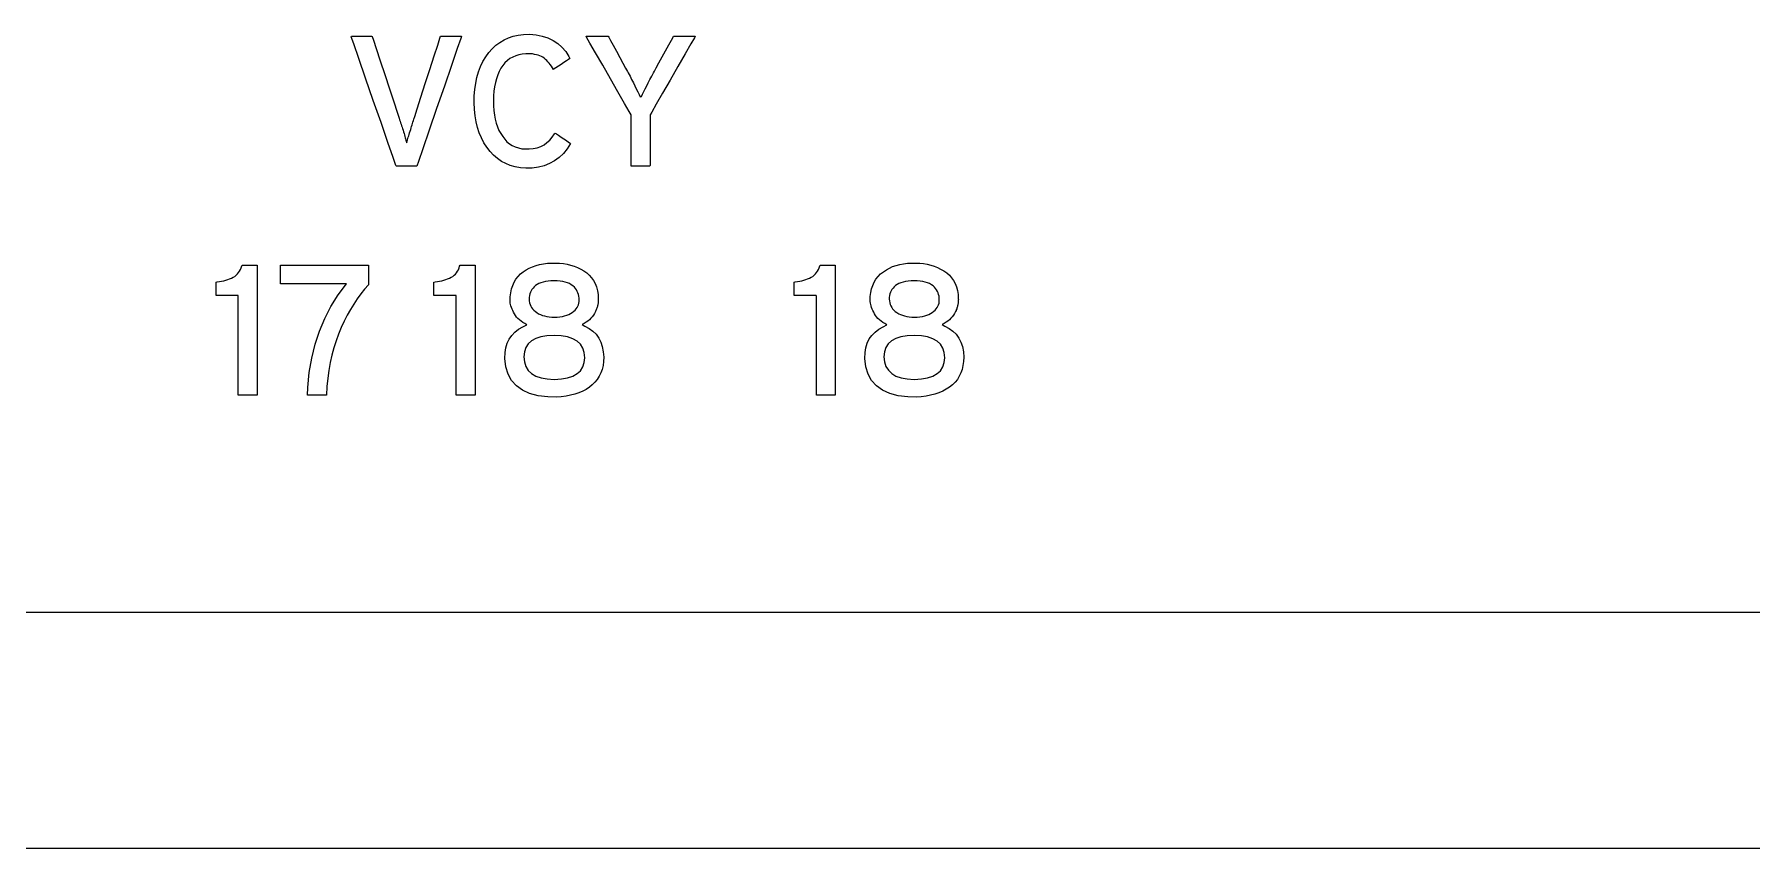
# Model space of a CAD drawing. Extents: x 1 to 47.7, y 0.2 to 35.
# Drawn here: x 34.609 to 35.894, y 6.655 to 7.264 of the extents above; entities that cross this region are included whole.
import ezdxf

# ---------------------------------------------------------------- set-up
doc = ezdxf.new("R2010")
doc.units = 0
doc.header["$MEASUREMENT"] = 0
for name, color, linetype in [('1_1__SCREW_TERMINAL_BLOCK_', 7, 'CONTINUOUS'), ('1_2__CONNECTORIZED_RELAY__', 7, 'CONTINUOUS'), ('8_0_____DWG', 7, 'CONTINUOUS')]:
    doc.layers.add(name, color=color, linetype=linetype)

msp = doc.modelspace()

# ---------------------------------------------------------------- linework, layer by layer
at = {"layer": '1_1__SCREW_TERMINAL_BLOCK_'}
for points in [[(34.7619, 6.9944), (34.7619, 6.9973), (34.7619, 7.0048), (34.7619, 7.0157), (34.7619, 7.0284), (34.7619, 7.0414), (34.7619, 7.0534), (34.7619, 7.0628), (34.7619, 7.0682), (34.7618, 7.0689), (34.7606, 7.0689), (34.7585, 7.0689), (34.7558, 7.0689), (34.7529, 7.0689), (34.75, 7.0689), (34.7476, 7.0689), (34.7459, 7.0689), (34.7453, 7.0689), (34.7453, 7.0693), (34.7453, 7.0703), (34.7453, 7.0718), (34.7453, 7.0735), (34.7453, 7.0753), (34.7453, 7.0769), (34.7453, 7.0782), (34.7453, 7.0789), (34.7461, 7.0791), (34.7478, 7.0792), (34.7494, 7.0795), (34.751, 7.0798), (34.7525, 7.0802), (34.754, 7.0807), (34.7554, 7.0812), (34.7567, 7.0818), (34.758, 7.0824), (34.7592, 7.0831), (34.7603, 7.0839), (34.7612, 7.0849), (34.7621, 7.0859), (34.7629, 7.087), (34.7635, 7.0882), (34.764, 7.0895), (34.7645, 7.0909), (34.7648, 7.0916), (34.7656, 7.0916), (34.767, 7.0916), (34.7689, 7.0916), (34.7709, 7.0916), (34.7728, 7.0916), (34.7745, 7.0916), (34.7756, 7.0916), (34.7761, 7.0916), (34.7761, 7.0879), (34.7761, 7.078), (34.7761, 7.0638), (34.7761, 7.0473), (34.7761, 7.0303), (34.7761, 7.0147), (34.7761, 7.0024), (34.7761, 6.9954), (34.7759, 6.9944), (34.7749, 6.9944), (34.7731, 6.9944), (34.7708, 6.9944), (34.7684, 6.9944), (34.766, 6.9944), (34.7639, 6.9944), (34.7625, 6.9944)], [(34.8592, 7.0769), (34.8563, 7.0736), (34.8535, 7.07), (34.8508, 7.0663), (34.8483, 7.0624), (34.8458, 7.0583), (34.8434, 7.0541), (34.8411, 7.0496), (34.8389, 7.0449), (34.8369, 7.04), (34.835, 7.0349), (34.8333, 7.0297), (34.8318, 7.0242), (34.8306, 7.0186), (34.8296, 7.0128), (34.8288, 7.0069), (34.8282, 7.0007), (34.8278, 6.9944), (34.8273, 6.9944), (34.8258, 6.9944), (34.8237, 6.9944), (34.8213, 6.9944), (34.8188, 6.9944), (34.8165, 6.9944), (34.8147, 6.9944), (34.8137, 6.9944), (34.8139, 7.0001), (34.815, 7.0113), (34.8168, 7.022), (34.8194, 7.0323), (34.8226, 7.0421), (34.8266, 7.0516), (34.8312, 7.0606), (34.8366, 7.0693), (34.8427, 7.0775), (34.8408, 7.0775), (34.8358, 7.0775), (34.8286, 7.0775), (34.8202, 7.0775), (34.8116, 7.0775), (34.8037, 7.0775), (34.7975, 7.0775), (34.7939, 7.0775), (34.7934, 7.0776), (34.7934, 7.0787), (34.7934, 7.0804), (34.7934, 7.0827), (34.7934, 7.0852), (34.7934, 7.0876), (34.7934, 7.0896), (34.7934, 7.0911), (34.7934, 7.0916), (34.7959, 7.0916), (34.8026, 7.0916), (34.8122, 7.0916), (34.8234, 7.0916), (34.8349, 7.0916), (34.8454, 7.0916), (34.8537, 7.0916), (34.8585, 7.0916), (34.8592, 7.0914), (34.8592, 7.0904), (34.8592, 7.0885), (34.8592, 7.0862), (34.8592, 7.0836), (34.8592, 7.0811), (34.8592, 7.0789), (34.8592, 7.0774)], [(35.1942, 6.9944), (35.1942, 6.9973), (35.1942, 7.0048), (35.1942, 7.0157), (35.1942, 7.0284), (35.1942, 7.0414), (35.1942, 7.0534), (35.1942, 7.0628), (35.1942, 7.0682), (35.194, 7.0689), (35.1928, 7.0689), (35.1907, 7.0689), (35.188, 7.0689), (35.1851, 7.0689), (35.1822, 7.0689), (35.1798, 7.0689), (35.1781, 7.0689), (35.1775, 7.0689), (35.1775, 7.0693), (35.1775, 7.0703), (35.1775, 7.0718), (35.1775, 7.0735), (35.1775, 7.0753), (35.1775, 7.0769), (35.1775, 7.0782), (35.1775, 7.0789), (35.1783, 7.0791), (35.18, 7.0792), (35.1817, 7.0795), (35.1832, 7.0798), (35.1847, 7.0802), (35.1862, 7.0807), (35.1876, 7.0812), (35.1889, 7.0818), (35.1902, 7.0824), (35.1914, 7.0831), (35.1925, 7.0839), (35.1934, 7.0849), (35.1943, 7.0859), (35.1951, 7.087), (35.1957, 7.0882), (35.1962, 7.0895), (35.1967, 7.0909), (35.197, 7.0916), (35.1978, 7.0916), (35.1992, 7.0916), (35.2011, 7.0916), (35.2031, 7.0916), (35.205, 7.0916), (35.2067, 7.0916), (35.2078, 7.0916), (35.2083, 7.0916), (35.2083, 7.0879), (35.2083, 7.078), (35.2083, 7.0638), (35.2083, 7.0473), (35.2083, 7.0303), (35.2083, 7.0147), (35.2083, 7.0024), (35.2083, 6.9954), (35.2081, 6.9944), (35.2071, 6.9944), (35.2053, 6.9944), (35.2031, 6.9944), (35.2006, 6.9944), (35.1982, 6.9944), (35.1961, 6.9944), (35.1947, 6.9944)], [(35.3044, 7.0227), (35.3042, 7.0195), (35.3038, 7.0165), (35.3031, 7.0136), (35.3022, 7.0109), (35.301, 7.0084), (35.2996, 7.0061), (35.2979, 7.004), (35.2959, 7.0021), (35.2937, 7.0003), (35.2913, 6.9987), (35.2886, 6.9972), (35.2858, 6.996), (35.2828, 6.995), (35.2796, 6.9942), (35.2762, 6.9935), (35.2726, 6.9931), (35.2688, 6.9929), (35.2626, 6.993), (35.2553, 6.9939), (35.249, 6.9956), (35.2435, 6.998), (35.2391, 7.0013), (35.2355, 7.0052), (35.2329, 7.01), (35.2312, 7.0155), (35.2305, 7.0218), (35.2306, 7.0261), (35.2312, 7.0298), (35.2322, 7.0332), (35.2337, 7.0363), (35.2356, 7.039), (35.238, 7.0415), (35.2408, 7.0437), (35.244, 7.0455), (35.2469, 7.047), (35.2453, 7.0478), (35.2439, 7.0487), (35.2425, 7.0497), (35.2413, 7.0506), (35.2402, 7.0517), (35.2392, 7.0528), (35.2384, 7.0539), (35.2376, 7.0551), (35.237, 7.0563), (35.2364, 7.0575), (35.2359, 7.0587), (35.2354, 7.0598), (35.2351, 7.061), (35.2348, 7.0621), (35.2346, 7.0632), (35.2345, 7.0643), (35.2344, 7.0654), (35.2345, 7.068), (35.2349, 7.071), (35.2355, 7.0738), (35.2363, 7.0764), (35.2374, 7.0788), (35.2387, 7.0811), (35.2403, 7.0831), (35.2422, 7.085), (35.2443, 7.0866), (35.2465, 7.0881), (35.2488, 7.0893), (35.2512, 7.0904), (35.2538, 7.0912), (35.2565, 7.092), (35.2593, 7.0925), (35.2622, 7.0929), (35.2653, 7.0931), (35.2684, 7.0931), (35.2714, 7.093), (35.2742, 7.0927), (35.277, 7.0922), (35.2797, 7.0916), (35.2822, 7.0908), (35.2847, 7.0898), (35.2871, 7.0886), (35.2894, 7.0873), (35.2916, 7.0858), (35.2936, 7.084), (35.2953, 7.0821), (35.2968, 7.08), (35.298, 7.0777), (35.2989, 7.0752), (35.2997, 7.0725), (35.3001, 7.0695), (35.3003, 7.0664), (35.3004, 7.0655), (35.3003, 7.065), (35.3003, 7.0645), (35.3003, 7.064), (35.3002, 7.0635), (35.3001, 7.0629), (35.3, 7.0624), (35.2999, 7.0618), (35.2998, 7.0612), (35.2997, 7.0606), (35.2995, 7.06), (35.2993, 7.0594), (35.2991, 7.0588), (35.2988, 7.0582), (35.2986, 7.0575), (35.2983, 7.0569), (35.298, 7.0563), (35.2975, 7.0554), (35.2967, 7.0541), (35.2958, 7.0529), (35.2948, 7.0518), (35.2937, 7.0507), (35.2925, 7.0497), (35.2912, 7.0488), (35.2897, 7.0479), (35.2882, 7.0471), (35.2903, 7.0459), (35.2935, 7.0442), (35.2963, 7.0421), (35.2987, 7.0398), (35.3007, 7.037), (35.3022, 7.034), (35.3034, 7.0306), (35.3041, 7.0268)], [(35.2861, 7.0656), (35.2861, 7.0669), (35.2859, 7.0682), (35.2856, 7.0695), (35.2852, 7.0707), (35.2847, 7.0719), (35.284, 7.073), (35.2833, 7.0741), (35.2824, 7.0751), (35.2814, 7.076), (35.2802, 7.0769), (35.2788, 7.0777), (35.2773, 7.0783), (35.2756, 7.0788), (35.2738, 7.0793), (35.2718, 7.0796), (35.2696, 7.0798), (35.2673, 7.0799), (35.265, 7.0798), (35.2628, 7.0796), (35.2609, 7.0793), (35.259, 7.0789), (35.2574, 7.0784), (35.2559, 7.0778), (35.2546, 7.0771), (35.2534, 7.0763), (35.2524, 7.0754), (35.2515, 7.0744), (35.2507, 7.0734), (35.2501, 7.0723), (35.2495, 7.0712), (35.2491, 7.07), (35.2489, 7.0687), (35.2487, 7.0674), (35.2487, 7.0661), (35.2488, 7.0647), (35.249, 7.0634), (35.2493, 7.0621), (35.2498, 7.061), (35.2505, 7.0598), (35.2512, 7.0588), (35.2522, 7.0578), (35.2532, 7.0569), (35.2544, 7.056), (35.2557, 7.0552), (35.2571, 7.0545), (35.2586, 7.054), (35.2601, 7.0535), (35.2618, 7.0531), (35.2636, 7.0529), (35.2655, 7.0527), (35.2675, 7.0527), (35.2696, 7.0527), (35.2716, 7.0529), (35.2734, 7.0531), (35.2752, 7.0535), (35.2768, 7.054), (35.2782, 7.0546), (35.2796, 7.0553), (35.2808, 7.0561), (35.2819, 7.057), (35.2829, 7.0579), (35.2838, 7.0588), (35.2845, 7.0598), (35.2851, 7.0608), (35.2855, 7.0619), (35.2859, 7.0631), (35.2861, 7.0643)], [(35.2901, 7.0223), (35.2898, 7.0262), (35.2887, 7.0295), (35.287, 7.0323), (35.2845, 7.0347), (35.2813, 7.0365), (35.2773, 7.0378), (35.2727, 7.0386), (35.2673, 7.039), (35.262, 7.0387), (35.2574, 7.0379), (35.2535, 7.0366), (35.2503, 7.0348), (35.2479, 7.0326), (35.2461, 7.0299), (35.245, 7.0267), (35.2447, 7.023), (35.2451, 7.0191), (35.2462, 7.0157), (35.248, 7.0129), (35.2505, 7.0105), (35.2537, 7.0086), (35.2576, 7.0073), (35.2621, 7.0065), (35.2674, 7.0061), (35.2727, 7.0065), (35.2773, 7.0073), (35.2812, 7.0086), (35.2844, 7.0104), (35.2869, 7.0126), (35.2887, 7.0154), (35.2898, 7.0186)]]:
    msp.add_lwpolyline(points, close=True, dxfattribs=at)
at = {"layer": '1_2__CONNECTORIZED_RELAY__'}
for points in [[(34.8954, 7.1654), (34.8948, 7.1654), (34.8933, 7.1654), (34.8911, 7.1654), (34.8885, 7.1654), (34.8859, 7.1654), (34.8834, 7.1654), (34.8814, 7.1654), (34.8802, 7.1654), (34.8798, 7.1659), (34.8777, 7.1719), (34.8738, 7.1832), (34.8686, 7.1981), (34.8628, 7.2147), (34.8571, 7.2313), (34.852, 7.2459), (34.8482, 7.2569), (34.8463, 7.2623), (34.8465, 7.2626), (34.8479, 7.2626), (34.85, 7.2626), (34.8525, 7.2626), (34.8553, 7.2626), (34.8579, 7.2626), (34.8601, 7.2626), (34.8616, 7.2626), (34.8621, 7.2625), (34.863, 7.2598), (34.8651, 7.2534), (34.868, 7.2444), (34.8714, 7.234), (34.8749, 7.2233), (34.8781, 7.2136), (34.8806, 7.2058), (34.8821, 7.2013), (34.8825, 7.2001), (34.8829, 7.1991), (34.8832, 7.198), (34.8836, 7.1969), (34.884, 7.1958), (34.8843, 7.1947), (34.8847, 7.1936), (34.8851, 7.1924), (34.8855, 7.1912), (34.8858, 7.19), (34.8861, 7.1889), (34.8864, 7.1878), (34.8867, 7.1868), (34.887, 7.1859), (34.8872, 7.185), (34.8874, 7.1841), (34.8876, 7.1834), (34.8878, 7.1829), (34.888, 7.1837), (34.8882, 7.1844), (34.8884, 7.1853), (34.8887, 7.1862), (34.889, 7.1872), (34.8893, 7.1882), (34.8897, 7.1893), (34.89, 7.1905), (34.8904, 7.1917), (34.8908, 7.1929), (34.8911, 7.1941), (34.8915, 7.1952), (34.8918, 7.1964), (34.8921, 7.1975), (34.8925, 7.1985), (34.8928, 7.1996), (34.8931, 7.2006), (34.8938, 7.2026), (34.8956, 7.2085), (34.8984, 7.217), (34.9017, 7.2273), (34.9052, 7.2379), (34.9084, 7.248), (34.9111, 7.2561), (34.9127, 7.2613), (34.9132, 7.2626), (34.9141, 7.2626), (34.9158, 7.2626), (34.9182, 7.2626), (34.9208, 7.2626), (34.9235, 7.2626), (34.9259, 7.2626), (34.9277, 7.2626), (34.9287, 7.2626), (34.9282, 7.2611), (34.9256, 7.2534), (34.9213, 7.2409), (34.916, 7.2254), (34.9102, 7.2086), (34.9047, 7.1924), (34.8999, 7.1786), (34.8966, 7.169)], [(35.0104, 7.1824), (35.0079, 7.1785), (35.005, 7.175), (35.0019, 7.172), (34.9984, 7.1694), (34.9947, 7.1674), (34.9906, 7.1658), (34.9863, 7.1647), (34.9816, 7.164), (34.9769, 7.1639), (34.9728, 7.1642), (34.969, 7.1649), (34.9653, 7.166), (34.9619, 7.1674), (34.9586, 7.1691), (34.9556, 7.1713), (34.9528, 7.1737), (34.9502, 7.1766), (34.9478, 7.1797), (34.9456, 7.183), (34.9437, 7.1866), (34.9421, 7.1904), (34.9408, 7.1944), (34.9397, 7.1987), (34.9389, 7.2032), (34.9384, 7.208), (34.9382, 7.213), (34.9383, 7.2181), (34.9387, 7.2229), (34.9394, 7.2275), (34.9403, 7.2319), (34.9415, 7.2361), (34.943, 7.24), (34.9448, 7.2437), (34.9469, 7.2472), (34.9492, 7.2504), (34.9518, 7.2533), (34.9545, 7.2559), (34.9574, 7.2581), (34.9606, 7.26), (34.9639, 7.2615), (34.9675, 7.2627), (34.9712, 7.2635), (34.9752, 7.264), (34.9797, 7.2641), (34.9846, 7.2637), (34.9892, 7.2628), (34.9934, 7.2614), (34.9973, 7.2596), (35.0008, 7.2573), (35.0039, 7.2545), (35.0067, 7.2513), (35.0091, 7.2476), (35.0098, 7.2459), (35.0089, 7.2453), (35.0073, 7.2443), (35.0054, 7.243), (35.0033, 7.2416), (35.0012, 7.2403), (34.9994, 7.2391), (34.9981, 7.2383), (34.9975, 7.2379), (34.9968, 7.2391), (34.996, 7.2403), (34.9951, 7.2415), (34.9943, 7.2426), (34.9934, 7.2436), (34.9925, 7.2446), (34.9915, 7.2454), (34.9905, 7.2462), (34.9896, 7.2469), (34.9885, 7.2475), (34.9873, 7.248), (34.9861, 7.2485), (34.9848, 7.2488), (34.9834, 7.2491), (34.982, 7.2494), (34.9805, 7.2495), (34.979, 7.2496), (34.9769, 7.2496), (34.9742, 7.2493), (34.9716, 7.2488), (34.9693, 7.2481), (34.9671, 7.2471), (34.965, 7.2459), (34.9631, 7.2445), (34.9613, 7.2428), (34.9598, 7.2409), (34.9583, 7.2387), (34.957, 7.2363), (34.9559, 7.2337), (34.9549, 7.2309), (34.9541, 7.228), (34.9535, 7.2248), (34.953, 7.2215), (34.9528, 7.218), (34.9527, 7.2143), (34.9528, 7.2106), (34.953, 7.2071), (34.9534, 7.2037), (34.954, 7.2006), (34.9548, 7.1977), (34.9557, 7.1949), (34.9568, 7.1923), (34.9581, 7.1899), (34.9596, 7.1877), (34.9611, 7.1856), (34.9628, 7.1838), (34.9647, 7.1823), (34.9668, 7.181), (34.969, 7.1799), (34.9713, 7.1792), (34.9738, 7.1786), (34.9765, 7.1784), (34.9795, 7.1784), (34.9825, 7.1787), (34.9854, 7.1793), (34.988, 7.1802), (34.9905, 7.1815), (34.9927, 7.1831), (34.9948, 7.185), (34.9966, 7.1872), (34.9983, 7.1898), (34.9989, 7.1903), (34.9999, 7.1897), (35.0014, 7.1886), (35.0033, 7.1873), (35.0053, 7.1859), (35.0072, 7.1846), (35.0088, 7.1835), (35.01, 7.1827)], [(35.0698, 7.2038), (35.0698, 7.2024), (35.0698, 7.1986), (35.0698, 7.1931), (35.0698, 7.1867), (35.0698, 7.1801), (35.0698, 7.1739), (35.0698, 7.169), (35.0698, 7.166), (35.0697, 7.1654), (35.0689, 7.1654), (35.0672, 7.1654), (35.065, 7.1654), (35.0626, 7.1654), (35.0602, 7.1654), (35.0581, 7.1654), (35.0565, 7.1654), (35.0557, 7.1654), (35.0557, 7.1662), (35.0557, 7.1694), (35.0557, 7.1745), (35.0557, 7.1807), (35.0557, 7.1873), (35.0557, 7.1937), (35.0557, 7.199), (35.0557, 7.2026), (35.0557, 7.2038), (35.0542, 7.2064), (35.0507, 7.2125), (35.0458, 7.221), (35.0402, 7.2309), (35.0344, 7.241), (35.029, 7.2503), (35.0248, 7.2576), (35.0223, 7.2619), (35.0221, 7.2626), (35.0232, 7.2626), (35.0252, 7.2626), (35.0278, 7.2626), (35.0306, 7.2626), (35.0334, 7.2626), (35.0359, 7.2626), (35.0377, 7.2626), (35.0385, 7.2626), (35.0389, 7.2619), (35.0402, 7.2595), (35.0422, 7.2559), (35.0446, 7.2515), (35.0471, 7.2468), (35.0495, 7.2425), (35.0515, 7.2388), (35.0528, 7.2364), (35.0534, 7.2353), (35.0548, 7.2327), (35.056, 7.2302), (35.0573, 7.2278), (35.0584, 7.2255), (35.0595, 7.2233), (35.0606, 7.2212), (35.0616, 7.2192), (35.0625, 7.2173), (35.0633, 7.2175), (35.0642, 7.2193), (35.0651, 7.2213), (35.0662, 7.2234), (35.0673, 7.2256), (35.0684, 7.2279), (35.0697, 7.2303), (35.071, 7.2328), (35.0724, 7.2354), (35.073, 7.2365), (35.0744, 7.239), (35.0764, 7.2427), (35.0788, 7.2472), (35.0814, 7.2518), (35.0838, 7.2562), (35.0857, 7.2598), (35.087, 7.262), (35.0873, 7.2626), (35.0882, 7.2626), (35.0901, 7.2626), (35.0925, 7.2626), (35.0953, 7.2626), (35.0981, 7.2626), (35.1006, 7.2626), (35.1025, 7.2626), (35.1035, 7.2626), (35.103, 7.2616), (35.1004, 7.257), (35.096, 7.2495), (35.0906, 7.2401), (35.0848, 7.2299), (35.0792, 7.2201), (35.0744, 7.2118), (35.0711, 7.206)], [(34.9249, 6.9944), (34.9249, 6.9973), (34.9249, 7.0048), (34.9249, 7.0157), (34.9249, 7.0284), (34.9249, 7.0414), (34.9249, 7.0534), (34.9249, 7.0628), (34.9249, 7.0682), (34.9247, 7.0689), (34.9235, 7.0689), (34.9214, 7.0689), (34.9188, 7.0689), (34.9158, 7.0689), (34.913, 7.0689), (34.9106, 7.0689), (34.9089, 7.0689), (34.9082, 7.0689), (34.9082, 7.0693), (34.9082, 7.0703), (34.9082, 7.0718), (34.9082, 7.0735), (34.9082, 7.0753), (34.9082, 7.0769), (34.9082, 7.0781), (34.9082, 7.0789), (34.9091, 7.079), (34.9108, 7.0792), (34.9124, 7.0795), (34.914, 7.0798), (34.9155, 7.0802), (34.917, 7.0807), (34.9183, 7.0812), (34.9197, 7.0818), (34.921, 7.0824), (34.9222, 7.0831), (34.9232, 7.0839), (34.9242, 7.0848), (34.9251, 7.0858), (34.9258, 7.0869), (34.9265, 7.0881), (34.927, 7.0894), (34.9274, 7.0908), (34.9277, 7.0916), (34.9286, 7.0916), (34.93, 7.0916), (34.9318, 7.0916), (34.9338, 7.0916), (34.9358, 7.0916), (34.9374, 7.0916), (34.9386, 7.0916), (34.939, 7.0916), (34.939, 7.0879), (34.939, 7.078), (34.939, 7.0638), (34.939, 7.0473), (34.939, 7.0303), (34.939, 7.0147), (34.939, 7.0024), (34.939, 6.9954), (34.9389, 6.9944), (34.9379, 6.9944), (34.9361, 6.9944), (34.9338, 6.9944), (34.9313, 6.9944), (34.9289, 6.9944), (34.9269, 6.9944), (34.9255, 6.9944)], [(35.0351, 7.0227), (35.035, 7.0195), (35.0346, 7.0164), (35.0339, 7.0136), (35.0329, 7.0109), (35.0318, 7.0084), (35.0303, 7.0061), (35.0286, 7.004), (35.0266, 7.002), (35.0244, 7.0003), (35.022, 6.9986), (35.0194, 6.9972), (35.0166, 6.996), (35.0136, 6.995), (35.0104, 6.9942), (35.007, 6.9935), (35.0034, 6.9931), (34.9996, 6.9929), (34.9933, 6.993), (34.9861, 6.9939), (34.9797, 6.9956), (34.9743, 6.998), (34.9698, 7.0012), (34.9663, 7.0052), (34.9637, 7.01), (34.962, 7.0155), (34.9612, 7.0218), (34.9614, 7.0261), (34.962, 7.0298), (34.963, 7.0332), (34.9645, 7.0362), (34.9664, 7.039), (34.9687, 7.0415), (34.9715, 7.0437), (34.9747, 7.0455), (34.9776, 7.047), (34.9761, 7.0478), (34.9746, 7.0487), (34.9733, 7.0496), (34.9721, 7.0506), (34.971, 7.0517), (34.97, 7.0527), (34.9691, 7.0539), (34.9684, 7.0551), (34.9677, 7.0563), (34.9671, 7.0575), (34.9666, 7.0587), (34.9662, 7.0598), (34.9658, 7.061), (34.9655, 7.0621), (34.9653, 7.0632), (34.9652, 7.0643), (34.9652, 7.0654), (34.9653, 7.0679), (34.9656, 7.0709), (34.9662, 7.0738), (34.9671, 7.0764), (34.9681, 7.0788), (34.9695, 7.0811), (34.9711, 7.0831), (34.9729, 7.085), (34.975, 7.0866), (34.9772, 7.088), (34.9795, 7.0893), (34.982, 7.0903), (34.9845, 7.0912), (34.9872, 7.092), (34.99, 7.0925), (34.993, 7.0929), (34.996, 7.0931), (34.9992, 7.0931), (35.0021, 7.093), (35.005, 7.0927), (35.0077, 7.0922), (35.0104, 7.0916), (35.013, 7.0907), (35.0155, 7.0898), (35.0179, 7.0886), (35.0202, 7.0873), (35.0224, 7.0857), (35.0243, 7.084), (35.026, 7.0821), (35.0275, 7.08), (35.0287, 7.0777), (35.0297, 7.0752), (35.0304, 7.0724), (35.0309, 7.0695), (35.0311, 7.0664), (35.0311, 7.0655), (35.0311, 7.065), (35.0311, 7.0645), (35.031, 7.064), (35.031, 7.0635), (35.0309, 7.0629), (35.0308, 7.0624), (35.0307, 7.0618), (35.0306, 7.0612), (35.0304, 7.0606), (35.0302, 7.06), (35.03, 7.0594), (35.0298, 7.0588), (35.0296, 7.0581), (35.0293, 7.0575), (35.029, 7.0569), (35.0287, 7.0563), (35.0283, 7.0553), (35.0275, 7.0541), (35.0266, 7.0529), (35.0256, 7.0518), (35.0245, 7.0507), (35.0232, 7.0497), (35.0219, 7.0488), (35.0205, 7.0479), (35.0189, 7.0471), (35.021, 7.0459), (35.0242, 7.0442), (35.0271, 7.0421), (35.0294, 7.0398), (35.0314, 7.037), (35.033, 7.034), (35.0341, 7.0306), (35.0348, 7.0268)], [(35.0169, 7.0655), (35.0168, 7.0669), (35.0166, 7.0682), (35.0164, 7.0695), (35.0159, 7.0707), (35.0154, 7.0718), (35.0148, 7.073), (35.014, 7.074), (35.0132, 7.0751), (35.0121, 7.076), (35.0109, 7.0769), (35.0096, 7.0777), (35.0081, 7.0783), (35.0064, 7.0788), (35.0045, 7.0793), (35.0025, 7.0796), (35.0004, 7.0798), (34.998, 7.0798), (34.9957, 7.0798), (34.9936, 7.0796), (34.9916, 7.0793), (34.9898, 7.0789), (34.9881, 7.0784), (34.9867, 7.0778), (34.9853, 7.0771), (34.9842, 7.0763), (34.9831, 7.0754), (34.9823, 7.0744), (34.9815, 7.0734), (34.9808, 7.0723), (34.9803, 7.0712), (34.9799, 7.07), (34.9796, 7.0687), (34.9795, 7.0674), (34.9794, 7.0661), (34.9795, 7.0647), (34.9797, 7.0634), (34.9801, 7.0621), (34.9806, 7.0609), (34.9812, 7.0598), (34.982, 7.0588), (34.9829, 7.0578), (34.984, 7.0568), (34.9852, 7.056), (34.9864, 7.0552), (34.9878, 7.0545), (34.9893, 7.0539), (34.9909, 7.0535), (34.9926, 7.0531), (34.9944, 7.0529), (34.9963, 7.0527), (34.9983, 7.0527), (35.0004, 7.0527), (35.0023, 7.0529), (35.0042, 7.0531), (35.0059, 7.0535), (35.0075, 7.054), (35.009, 7.0546), (35.0103, 7.0553), (35.0116, 7.0561), (35.0127, 7.057), (35.0137, 7.0578), (35.0145, 7.0588), (35.0152, 7.0598), (35.0158, 7.0608), (35.0163, 7.0619), (35.0166, 7.0631), (35.0168, 7.0643)], [(35.0209, 7.0223), (35.0205, 7.0261), (35.0195, 7.0295), (35.0177, 7.0323), (35.0152, 7.0347), (35.012, 7.0365), (35.0081, 7.0378), (35.0034, 7.0386), (34.998, 7.039), (34.9927, 7.0386), (34.9881, 7.0379), (34.9843, 7.0366), (34.9811, 7.0348), (34.9786, 7.0326), (34.9768, 7.0299), (34.9758, 7.0267), (34.9754, 7.023), (34.9758, 7.0191), (34.9769, 7.0157), (34.9787, 7.0128), (34.9812, 7.0105), (34.9844, 7.0086), (34.9883, 7.0073), (34.9929, 7.0065), (34.9982, 7.0061), (35.0035, 7.0065), (35.0081, 7.0073), (35.012, 7.0086), (35.0152, 7.0104), (35.0177, 7.0126), (35.0195, 7.0154), (35.0205, 7.0186)]]:
    msp.add_lwpolyline(points, close=True, dxfattribs=at)
at = {"layer": '8_0_____DWG'}
for points in [[(36.0149, 6.8317), (35.8708, 6.8317), (35.7246, 6.8317), (35.5764, 6.8317), (35.4263, 6.8317), (35.2744, 6.8317), (35.1209, 6.8317), (34.9657, 6.8317), (34.809, 6.8317), (34.651, 6.8317), (34.4917, 6.8317)], [(37.7585, 6.6552), (37.57, 6.6552), (37.38, 6.6552), (37.1887, 6.6552), (36.996, 6.6552), (36.8022, 6.6552), (36.6074, 6.6552), (36.4115, 6.6552), (36.2148, 6.6552), (36.0172, 6.6552), (35.819, 6.6552), (35.421, 6.6552), (35.0213, 6.6552), (34.6209, 6.6552), (34.2205, 6.6552)]]:
    msp.add_lwpolyline(points, dxfattribs=at)

doc.saveas('drawing.dxf')
